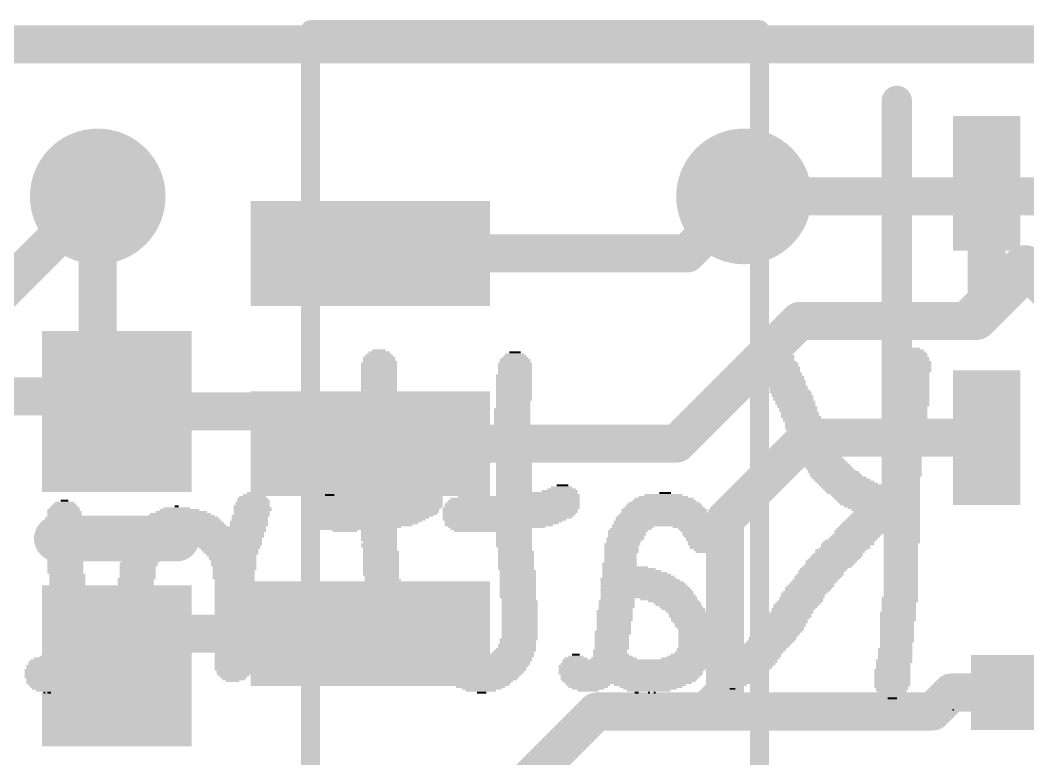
# Model space of a CAD drawing. Extents: x -5.7 to 21.7, y -5.3 to 25.5.
# Drawn here: x 5.2 to 11.93, y 6.78 to 11.72 of the extents above; entities that cross this region are included whole.
import ezdxf

# ---------------------------------------------------------------- set-up
doc = ezdxf.new("R2010")
doc.units = 0
for name, color, linetype in [('1', 12, 'CONTINUOUS'), ('16', 5, 'CONTINUOUS'), ('18', 110, 'CONTINUOUS'), ('21', 40, 'CONTINUOUS'), ('24', 6, 'CONTINUOUS'), ('30', 253, 'CONTINUOUS')]:
    doc.layers.add(name, color=color, linetype=linetype)

# ---------------------------------------------------------------- blocks, each defined once
blk = doc.blocks.new('RECT')
blk.add_solid([(-0.5, -0.5), (0.5, -0.5), (-0.5, 0.5), (0.5, 0.5)])
blk = doc.blocks.new('ROUNDV')
at = {"const_width": 0.5}
blk.add_lwpolyline([(0, -0.25, 1), (0, 0.25, 1), (0, -0.25)], format="xyb", dxfattribs=at)

msp = doc.modelspace()

# ---------------------------------------------------------------- linework, layer by layer
at = {"layer": '1'}
for points, const_width in [([(11.654, 10.629), (11.654, 9.809)], 0.254), ([(5.715, 9.232), (5.715, 10.541)], 0.254), ([(9.652, 10.16), (10.033, 10.541)], 0.254), ([(7.536, 10.16), (9.652, 10.16)], 0.254), ([(11.654, 9.809), (11.908, 10.063)], 0.3048), ([(12.192, 9.779), (11.908, 10.063)], 0.254), ([(11.5796, 9.7346), (11.654, 9.809)], 0.3048), ([(10.4032, 9.7092), (9.584, 8.89)], 0.254), ([(10.4032, 9.7092), (11.5542, 9.7092)], 0.254), ([(11.5542, 9.7092), (11.5796, 9.7346)], 0.254), ([(5.842, 9.105), (5.715, 9.232)], 0.254), ([(4.4751, 9.205), (5.742, 9.205)], 0.254), ([(5.742, 9.205), (5.842, 9.105)], 0.254), ([(5.842, 9.105), (7.321, 9.105)], 0.254), ([(7.321, 9.105), (7.536, 8.89)], 0.254), ([(10.453, 8.929), (9.906, 8.382)], 0.254), ([(11.654, 8.929), (10.453, 8.929)], 0.254), ([(7.536, 8.89), (9.584, 8.89)], 0.254), ([(9.906, 8.382), (9.906, 7.227)], 0.254), ([(6.057, 7.62), (5.842, 7.405)], 0.254), ([(7.536, 7.62), (6.057, 7.62)], 0.254), ([(9.906, 7.227), (9.779, 7.1)], 0.254), ([(11.419, 7.227), (11.292, 7.1)], 0.254), ([(11.8, 7.227), (11.419, 7.227)], 0.254), ([(9.048, 7.1), (8.298, 6.35)], 0.254), ([(9.779, 7.1), (9.048, 7.1)], 0.254), ([(11.292, 7.1), (9.779, 7.1)], 0.254)]:
    msp.add_lwpolyline(points, dxfattribs=dict(at, const_width=const_width))
for points, const_width in [([(11.7175, 10.629, 1), (11.5905, 10.629)], 0.127), ([(5.7785, 10.541, 1), (5.6515, 10.541)], 0.127), ([(10.0779, 10.4961, 1), (9.9881, 10.5859)], 0.127), ([(7.536, 10.2235, 1), (7.536, 10.0965)], 0.127), ([(9.6071, 10.2049, 1), (9.6969, 10.1151)], 0.127), ([(9.652, 10.0965, 1), (9.652, 10.2235)], 0.127), ([(11.9619, 10.0091, 1), (11.8541, 10.1169)], 0.1524), ([(11.9529, 10.1079, 1), (11.8631, 10.0181)], 0.127), ([(11.6001, 9.8629, 1), (11.7079, 9.7551)], 0.1524), ([(11.7079, 9.7551, 1), (11.6001, 9.8629)], 0.1524), ([(10.4032, 9.7727, 1), (10.4032, 9.6457)], 0.127), ([(10.4481, 9.6643, 1), (10.3583, 9.7541)], 0.127), ([(11.5257, 9.7885, 1), (11.6335, 9.6807)], 0.1524), ([(11.6245, 9.6897, 1), (11.5347, 9.7795)], 0.127), ([(11.5542, 9.6457, 1), (11.5542, 9.7727)], 0.127), ([(11.5905, 9.809, 1), (11.7175, 9.809)], 0.127), ([(11.5093, 9.7541, 1), (11.5991, 9.6643)], 0.127), ([(5.7599, 9.2769, 1), (5.6701, 9.1871)], 0.127), ([(5.6515, 9.232, 1), (5.7785, 9.232)], 0.127), ([(5.7869, 9.2499, 1), (5.6971, 9.1601)], 0.127), ([(5.742, 9.1415, 1), (5.742, 9.2685)], 0.127), ([(5.842, 9.1685, 1), (5.842, 9.0415)], 0.127), ([(7.3659, 9.1499, 1), (7.2761, 9.0601)], 0.127), ([(7.321, 9.0415, 1), (7.321, 9.1685)], 0.127), ([(5.7971, 9.0601, 1), (5.8869, 9.1499)], 0.127), ([(5.7971, 9.0601, 1), (5.8869, 9.1499)], 0.127), ([(10.453, 8.9925, 1), (10.453, 8.8655)], 0.127), ([(10.4979, 8.8841, 1), (10.4081, 8.9739)], 0.127), ([(11.654, 8.8655, 1), (11.654, 8.9925)], 0.127), ([(7.536, 8.9535, 1), (7.536, 8.8265)], 0.127), ([(7.4911, 8.8451, 1), (7.5809, 8.9349)], 0.127), ([(9.5391, 8.9349, 1), (9.6289, 8.8451)], 0.127), ([(9.584, 8.8265, 1), (9.584, 8.9535)], 0.127), ([(9.9695, 8.382, 1), (9.8425, 8.382)], 0.127), ([(9.8611, 8.4269, 1), (9.9509, 8.3371)], 0.127), ([(6.057, 7.6835, 1), (6.057, 7.5565)], 0.127), ([(6.1019, 7.5751, 1), (6.0121, 7.6649)], 0.127), ([(7.536, 7.5565, 1), (7.536, 7.6835)], 0.127), ([(5.7971, 7.4499, 1), (5.8869, 7.3601)], 0.127), ([(9.9509, 7.1821, 1), (9.8611, 7.2719)], 0.127), ([(11.419, 7.2905, 1), (11.419, 7.1635)], 0.127), ([(11.4639, 7.1821, 1), (11.3741, 7.2719)], 0.127), ([(11.8, 7.1635, 1), (11.8, 7.2905)], 0.127), ([(9.8425, 7.227, 1), (9.9695, 7.227)], 0.127), ([(9.048, 7.1635, 1), (9.048, 7.0365)], 0.127), ([(9.0929, 7.0551, 1), (9.0031, 7.1449)], 0.127), ([(9.779, 7.1635, 1), (9.779, 7.0365)], 0.127), ([(9.7341, 7.1449, 1), (9.8239, 7.0551)], 0.127), ([(9.779, 7.0365, 1), (9.779, 7.1635)], 0.127), ([(11.2471, 7.1449, 1), (11.3369, 7.0551)], 0.127), ([(11.292, 7.0365, 1), (11.292, 7.1635)], 0.127)]:
    msp.add_lwpolyline(points, format="xyb", dxfattribs=dict(at, const_width=const_width))
at = {"layer": '16', "const_width": 0.254}
for points in [[(15.494, 11.557), (4.826, 11.557)], [(5.715, 10.541), (4.318, 9.144)], [(10.033, 10.541), (14.605, 10.541)]]:
    msp.add_lwpolyline(points, dxfattribs=at)
at = {"layer": '16', "const_width": 0.127}
for points in [[(5.7599, 10.4961, 1), (5.6701, 10.5859)], [(10.033, 10.6045, 1), (10.033, 10.4775)]]:
    msp.add_lwpolyline(points, format="xyb", dxfattribs=at)
at = {"layer": '21'}
for points, const_width in [([(7.136, 11.655), (7.136, 4.855)], 0.127), ([(10.136, 11.655), (7.136, 11.655)], 0.127), ([(10.136, 4.855), (10.136, 11.655)], 0.127), ([(11.054, 8.379), (11.054, 11.179)], 0.2032), ([(6.242, 8.255), (5.442, 8.255)], 0.3048)]:
    msp.add_lwpolyline(points, dxfattribs=dict(at, const_width=const_width))
for points, const_width in [([(7.136, 11.6868, 1), (7.136, 11.6233)], 0.0635), ([(7.1677, 11.655, 1), (7.1043, 11.655)], 0.0635), ([(10.1678, 11.655, 1), (10.1043, 11.655)], 0.0635), ([(10.136, 11.6233, 1), (10.136, 11.6868)], 0.0635), ([(11.1048, 11.179, 1), (11.0032, 11.179)], 0.1016), ([(11.0032, 8.379, 1), (11.1048, 8.379)], 0.1016), ([(5.442, 8.3312, 1), (5.442, 8.1788)], 0.1524), ([(6.242, 8.1788, 1), (6.242, 8.3312)], 0.1524)]:
    msp.add_lwpolyline(points, format="xyb", dxfattribs=dict(at, const_width=const_width))
at = {"layer": '24'}
msp.add_point((11.43, 7.112), dxfattribs=at)

# ---------------------------------------------------------------- block references
at = {"layer": '1'}
for p, xscale, yscale, rotation in [((11.654, 10.629), 0.45, 0.9, 180), ((7.536, 10.16), 1.6, 0.7, 180), ((11.654, 8.929), 0.45, 0.9, 180), ((7.536, 8.89), 1.6, 0.7, 180), ((7.536, 7.62), 1.6, 0.7, 180), ((11.8, 7.227), 0.5, 0.5, 90)]:
    msp.add_blockref('RECT', p, dxfattribs=dict(at, xscale=xscale, yscale=yscale, rotation=rotation))
at = {"layer": '1', "xscale": 1.075, "rotation": 270}
for p in [(5.842, 9.105), (5.842, 7.405)]:
    msp.add_blockref('RECT', p, dxfattribs=at)
at = {"layer": '18', "xscale": 0.9064, "yscale": 0.9064}
for p in [(5.715, 10.541), (5.715, 10.541), (10.033, 10.541), (10.033, 10.541)]:
    msp.add_blockref('ROUNDV', p, dxfattribs=at)
at = {"layer": '30', "yscale": 0.0127, "rotation": 180}
for p, xscale in [((7.5946, 9.4869), 0.1651), ((7.5946, 9.4996), 0.1397), ((7.5946, 9.5123), 0.0889), ((8.5027, 9.4869), 0.127), ((8.5027, 9.4996), 0.0762), ((10.2553, 9.4996), 0.2032), ((10.2553, 9.4869), 0.2032), ((10.2553, 9.5123), 0.1778), ((10.2553, 9.525), 0.1524), ((10.2489, 9.5377), 0.1143), ((11.1633, 9.4869), 0.1905), ((11.1633, 9.4996), 0.1651), ((11.1633, 9.5123), 0.1397), ((11.1633, 9.525), 0.0889), ((7.5946, 9.4234), 0.2413), ((7.5946, 9.4615), 0.2159), ((7.5946, 9.4488), 0.2159), ((7.601, 9.4361), 0.2286), ((7.5946, 9.4742), 0.1905), ((8.5027, 9.4234), 0.2286), ((8.5027, 9.4488), 0.2032), ((8.5027, 9.4361), 0.2032), ((8.5027, 9.4615), 0.1778), ((8.5027, 9.4742), 0.1524), ((10.2553, 9.4742), 0.2286), ((10.2553, 9.4615), 0.2286), ((10.2553, 9.4488), 0.2286), ((10.2616, 9.4361), 0.2413), ((10.268, 9.4234), 0.254), ((11.1633, 9.4361), 0.2413), ((11.1633, 9.4234), 0.2413), ((11.1633, 9.4615), 0.2159), ((11.1633, 9.4488), 0.2159), ((11.157, 9.4742), 0.2032), ((7.5946, 9.4107), 0.2413), ((7.5946, 9.398), 0.2413), ((7.5946, 9.3853), 0.2413), ((7.5946, 9.3726), 0.2413), ((7.5946, 9.3599), 0.2413), ((8.5027, 9.4107), 0.2286), ((8.5027, 9.398), 0.2286), ((8.5027, 9.3853), 0.2286), ((8.5027, 9.3726), 0.2286), ((8.5027, 9.3599), 0.2286), ((10.268, 9.4107), 0.254), ((10.2743, 9.398), 0.2667), ((10.2743, 9.3853), 0.2667), ((10.2743, 9.3726), 0.2667), ((10.287, 9.3599), 0.2667), ((11.1633, 9.4107), 0.2413), ((11.1633, 9.398), 0.2413), ((11.1633, 9.3853), 0.2413), ((11.1633, 9.3726), 0.2413), ((11.157, 9.3599), 0.2286), ((7.5946, 9.3472), 0.2413), ((7.5946, 9.3345), 0.2413), ((7.5946, 9.3218), 0.2413), ((7.5946, 9.3091), 0.2413), ((7.5946, 9.2964), 0.2413), ((8.4963, 9.3472), 0.2413), ((8.4963, 9.3345), 0.2413), ((8.4963, 9.3218), 0.2413), ((8.4963, 9.3091), 0.2413), ((8.4963, 9.2964), 0.2413), ((10.287, 9.3472), 0.2667), ((10.2997, 9.3345), 0.2667), ((10.2997, 9.3218), 0.2667), ((10.3124, 9.3091), 0.2667), ((10.3124, 9.2964), 0.2667), ((11.1506, 9.3345), 0.2413), ((11.1506, 9.3218), 0.2413), ((11.1506, 9.3091), 0.2413), ((11.1506, 9.2964), 0.2413), ((11.157, 9.3472), 0.2286), ((7.5946, 9.2837), 0.2413), ((7.5946, 9.271), 0.2413), ((7.5946, 9.2583), 0.2413), ((7.5946, 9.2456), 0.2413), ((7.5946, 9.2329), 0.2413), ((7.5946, 9.2202), 0.2413), ((8.4963, 9.2837), 0.2413), ((8.4963, 9.271), 0.2413), ((8.4963, 9.2583), 0.2413), ((8.4963, 9.2456), 0.2413), ((8.4963, 9.2329), 0.2413), ((8.4963, 9.2202), 0.2413), ((10.3187, 9.2837), 0.254), ((10.3251, 9.271), 0.2667), ((10.3378, 9.2456), 0.2667), ((10.3315, 9.2583), 0.254), ((10.3442, 9.2329), 0.2794), ((10.3505, 9.2202), 0.2667), ((11.1506, 9.2837), 0.2413), ((11.1506, 9.271), 0.2413), ((11.1506, 9.2583), 0.2413), ((11.1506, 9.2456), 0.2413), ((11.1506, 9.2329), 0.2413), ((11.1506, 9.2202), 0.2413), ((7.5946, 9.2075), 0.2413), ((7.5946, 9.1948), 0.2413), ((7.5946, 9.1821), 0.2413), ((7.5883, 9.1694), 0.2286), ((7.5883, 9.1567), 0.2286), ((8.4963, 9.2075), 0.2413), ((8.4963, 9.1948), 0.2413), ((8.4963, 9.1821), 0.2413), ((8.49, 9.1694), 0.2286), ((8.49, 9.1567), 0.2286), ((10.3568, 9.2075), 0.2794), ((10.3632, 9.1948), 0.2667), ((10.3632, 9.1821), 0.2667), ((10.3759, 9.1694), 0.2667), ((10.3759, 9.1567), 0.2667), ((11.1443, 9.1567), 0.254), ((11.1506, 9.2075), 0.2413), ((11.1506, 9.1948), 0.2413), ((11.1506, 9.1821), 0.2413), ((11.1506, 9.1694), 0.2413), ((7.5819, 9.144), 0.2413), ((7.5819, 9.1186), 0.2413), ((7.5819, 9.1059), 0.2413), ((7.5819, 9.0932), 0.2413), ((7.5883, 9.1313), 0.2286), ((8.4836, 9.1186), 0.2413), ((8.4836, 9.1059), 0.2413), ((8.4836, 9.0932), 0.2413), ((8.49, 9.144), 0.2286), ((8.49, 9.1313), 0.2286), ((10.3823, 9.144), 0.254), ((10.3886, 9.1313), 0.2667), ((10.3949, 9.1186), 0.254), ((10.3949, 9.1059), 0.254), ((10.4077, 9.0932), 0.254), ((11.1379, 9.1313), 0.2413), ((11.1379, 9.1186), 0.2413), ((11.1379, 9.1059), 0.2413), ((11.1379, 9.0932), 0.2413), ((11.1506, 9.144), 0.2413), ((5.4991, 9.017), 0.0889), ((7.5819, 9.0805), 0.2413), ((7.5819, 9.0678), 0.2413), ((7.5819, 9.0551), 0.2413), ((7.5819, 9.0297), 0.2413), ((7.5819, 9.017), 0.2413), ((7.5883, 9.0424), 0.2286), ((8.4836, 9.0805), 0.2413), ((8.4836, 9.0678), 0.2413), ((8.4836, 9.0551), 0.2413), ((8.4836, 9.0424), 0.2413), ((8.4836, 9.0297), 0.2413), ((8.4836, 9.017), 0.2413), ((10.414, 9.0678), 0.2667), ((10.4077, 9.0805), 0.254), ((10.4204, 9.0551), 0.254), ((10.4267, 9.0424), 0.2667), ((10.433, 9.0297), 0.254), ((10.4394, 9.017), 0.2667), ((11.1316, 9.0297), 0.254), ((11.1316, 9.017), 0.254), ((11.1379, 9.0805), 0.2413), ((11.1379, 9.0678), 0.2413), ((11.1379, 9.0551), 0.2413), ((11.1379, 9.0424), 0.2413), ((5.4928, 8.9662), 0.2032), ((5.4991, 8.9535), 0.2159), ((5.4991, 8.9789), 0.1905), ((5.4991, 8.9916), 0.1651), ((5.4991, 9.0043), 0.1397), ((7.5819, 9.0043), 0.2413), ((7.5819, 8.9916), 0.2413), ((7.5819, 8.9789), 0.2413), ((7.5819, 8.9662), 0.2413), ((7.5819, 8.9535), 0.2413), ((8.4836, 9.0043), 0.2413), ((8.4836, 8.9916), 0.2413), ((8.4836, 8.9789), 0.2413), ((8.4836, 8.9662), 0.2413), ((8.4836, 8.9535), 0.2413), ((10.4394, 9.0043), 0.2667), ((10.4458, 8.9916), 0.2794), ((10.4521, 8.9789), 0.2667), ((10.4648, 8.9662), 0.2667), ((10.4648, 8.9535), 0.2667), ((11.1252, 9.0043), 0.2413), ((11.1252, 8.9916), 0.2413), ((11.1252, 8.9789), 0.2413), ((11.1252, 8.9662), 0.2413), ((11.1252, 8.9535), 0.2413), ((5.4991, 8.9154), 0.2413), ((5.4991, 8.9027), 0.2413), ((5.4928, 8.9281), 0.2286), ((5.4928, 8.89), 0.2286), ((5.4991, 8.9408), 0.2159), ((7.5819, 8.9408), 0.2413), ((7.5819, 8.9281), 0.2413), ((7.5819, 8.9154), 0.2413), ((7.5819, 8.9027), 0.2413), ((7.5819, 8.89), 0.2413), ((8.4836, 8.9408), 0.2413), ((8.4836, 8.9281), 0.2413), ((8.4836, 8.9154), 0.2413), ((8.49, 8.9027), 0.2286), ((8.49, 8.89), 0.2286), ((10.4775, 8.9408), 0.2667), ((10.4775, 8.9281), 0.2667), ((10.4902, 8.9154), 0.2667), ((10.4902, 8.9027), 0.2667), ((10.5029, 8.89), 0.2667), ((11.1189, 8.9408), 0.2286), ((11.1189, 8.9281), 0.2286), ((11.1189, 8.9154), 0.2286), ((11.1189, 8.9027), 0.2286), ((11.1189, 8.89), 0.2286), ((5.4928, 8.8773), 0.2286), ((5.4991, 8.8646), 0.2159), ((5.4991, 8.8519), 0.2159), ((5.4991, 8.8392), 0.1905), ((5.4928, 8.8265), 0.1778), ((5.4991, 8.8138), 0.1397), ((7.5819, 8.8773), 0.2413), ((7.5819, 8.8646), 0.2413), ((7.5819, 8.8392), 0.2413), ((7.5883, 8.8519), 0.254), ((7.5946, 8.8265), 0.2413), ((7.5946, 8.8138), 0.2413), ((8.49, 8.8773), 0.2286), ((8.49, 8.8646), 0.2286), ((8.49, 8.8519), 0.2286), ((8.49, 8.8392), 0.2286), ((8.49, 8.8265), 0.2286), ((8.4963, 8.8138), 0.2413), ((10.5092, 8.8646), 0.2794), ((10.5029, 8.8773), 0.2667), ((10.5156, 8.8519), 0.2667), ((10.522, 8.8392), 0.2794), ((10.5283, 8.8265), 0.2667), ((10.541, 8.8138), 0.2667), ((11.1125, 8.8773), 0.2413), ((11.1125, 8.8646), 0.2413), ((11.1125, 8.8519), 0.2413), ((11.1062, 8.8392), 0.2286), ((11.1062, 8.8265), 0.2286), ((11.1062, 8.8138), 0.2286), ((5.4991, 8.8011), 0.1143), ((7.5946, 8.8011), 0.2413), ((7.5946, 8.7884), 0.2413), ((7.5946, 8.7757), 0.2413), ((7.5946, 8.763), 0.2413), ((7.5946, 8.7503), 0.2413), ((8.4963, 8.8011), 0.2413), ((8.4963, 8.7884), 0.2413), ((8.4963, 8.7757), 0.2413), ((8.4963, 8.763), 0.2413), ((8.4963, 8.7503), 0.2413), ((10.5473, 8.8011), 0.2794), ((10.5537, 8.7884), 0.2921), ((10.5664, 8.7757), 0.2921), ((10.5791, 8.763), 0.2921), ((10.5854, 8.7503), 0.3048), ((11.0998, 8.7757), 0.2413), ((11.0998, 8.763), 0.2413), ((11.0998, 8.7503), 0.2413), ((11.1062, 8.8011), 0.2286), ((11.1062, 8.7884), 0.2286), ((7.5946, 8.7376), 0.2413), ((7.5946, 8.7249), 0.2413), ((7.5946, 8.7122), 0.2413), ((7.5946, 8.6995), 0.2413), ((7.5946, 8.6868), 0.2413), ((8.4963, 8.7376), 0.2413), ((8.4963, 8.7249), 0.2413), ((8.4963, 8.7122), 0.2413), ((8.4963, 8.6995), 0.2413), ((8.4963, 8.6868), 0.2413), ((10.5918, 8.7376), 0.3175), ((10.6045, 8.7249), 0.3175), ((10.6299, 8.6995), 0.3429), ((10.6172, 8.7122), 0.3175), ((10.6426, 8.6868), 0.3429), ((11.0998, 8.7376), 0.2413), ((11.0998, 8.7249), 0.2413), ((11.0998, 8.7122), 0.2413), ((11.0998, 8.6995), 0.2413), ((11.0998, 8.6868), 0.2413), ((7.5946, 8.6741), 0.2413), ((7.5946, 8.6614), 0.2413), ((7.5946, 8.6487), 0.2413), ((7.5946, 8.636), 0.2413), ((7.5946, 8.6233), 0.2413), ((7.8994, 8.6233), 0.1143), ((8.4963, 8.6741), 0.2413), ((8.4963, 8.6614), 0.2413), ((8.4963, 8.6487), 0.2413), ((8.4963, 8.636), 0.2413), ((8.4963, 8.6233), 0.2413), ((10.649, 8.6741), 0.3556), ((10.668, 8.6614), 0.3683), ((10.6871, 8.6487), 0.381), ((10.7061, 8.636), 0.3937), ((10.7252, 8.6233), 0.4064), ((11.0871, 8.6233), 0.2413), ((11.0998, 8.6741), 0.2413), ((11.0935, 8.6614), 0.2286), ((11.0935, 8.6487), 0.2286), ((11.0935, 8.636), 0.2286), ((6.7564, 8.5471), 0.1397), ((6.7564, 8.5598), 0.0889), ((7.2644, 8.5471), 0.0635), ((7.7343, 8.5471), 0.5715), ((7.5946, 8.6106), 0.2413), ((7.5946, 8.5979), 0.2413), ((7.5946, 8.5852), 0.2413), ((7.5946, 8.5725), 0.2413), ((7.747, 8.5598), 0.5461), ((7.8677, 8.5725), 0.2794), ((7.8931, 8.5852), 0.2286), ((7.8931, 8.5979), 0.2032), ((7.8994, 8.6106), 0.1651), ((8.4963, 8.6106), 0.2413), ((8.4963, 8.5979), 0.2413), ((8.4963, 8.5852), 0.2413), ((8.4963, 8.5725), 0.2413), ((8.6487, 8.5598), 0.5461), ((8.6551, 8.5471), 0.5588), ((8.8011, 8.5725), 0.2413), ((8.8138, 8.5852), 0.1905), ((8.8138, 8.5979), 0.1397), ((8.8201, 8.6106), 0.0762), ((9.4932, 8.5471), 0.254), ((9.506, 8.5598), 0.0762), ((10.8712, 8.6106), 0.6731), ((10.8776, 8.5979), 0.6604), ((10.8839, 8.5852), 0.6477), ((10.8902, 8.5725), 0.635), ((10.8966, 8.5598), 0.6223), ((10.9093, 8.5471), 0.5969), ((5.4928, 8.4836), 0.1524), ((5.4928, 8.4963), 0.127), ((5.4928, 8.509), 0.0508), ((6.75, 8.4963), 0.2286), ((6.75, 8.4836), 0.2286), ((6.75, 8.5217), 0.2032), ((6.7564, 8.509), 0.2159), ((6.75, 8.5344), 0.1778), ((7.5756, 8.4836), 0.889), ((7.5819, 8.4963), 0.8763), ((7.5883, 8.509), 0.8636), ((7.5946, 8.5217), 0.8509), ((7.601, 8.5344), 0.8382), ((8.4836, 8.4836), 0.9017), ((8.49, 8.4963), 0.889), ((8.4963, 8.509), 0.8763), ((8.5027, 8.5217), 0.8636), ((8.5281, 8.5344), 0.8128), ((9.4996, 8.4836), 0.4953), ((9.4996, 8.4963), 0.4699), ((9.4996, 8.509), 0.4191), ((9.4996, 8.5217), 0.3937), ((9.4932, 8.5344), 0.3302), ((10.9157, 8.5344), 0.5842), ((10.922, 8.5217), 0.5715), ((10.9284, 8.509), 0.5588), ((10.9347, 8.4963), 0.5461), ((10.9411, 8.4836), 0.5334), ((5.4864, 8.4455), 0.2159), ((5.4928, 8.4328), 0.2286), ((5.4928, 8.4201), 0.2286), ((5.4928, 8.4582), 0.2032), ((5.4928, 8.4709), 0.1778), ((6.2675, 8.4201), 0.4064), ((6.2738, 8.4328), 0.3429), ((6.2611, 8.4455), 0.2667), ((6.242, 8.4582), 0.1778), ((6.242, 8.4709), 0.0254), ((6.7437, 8.4709), 0.2413), ((6.75, 8.4582), 0.254), ((6.75, 8.4455), 0.254), ((6.7437, 8.4328), 0.2413), ((6.7437, 8.4201), 0.2413), ((7.5565, 8.4455), 0.8763), ((7.5565, 8.4328), 0.8763), ((7.5629, 8.4582), 0.889), ((7.5502, 8.4201), 0.8636), ((7.5756, 8.4709), 0.889), ((8.4772, 8.4582), 0.9144), ((8.4709, 8.4455), 0.9017), ((8.4709, 8.4328), 0.9017), ((8.4646, 8.4201), 0.889), ((8.4836, 8.4709), 0.9017), ((9.4996, 8.4201), 0.5969), ((9.4996, 8.4455), 0.5715), ((9.4996, 8.4328), 0.5715), ((9.4996, 8.4582), 0.5461), ((9.4996, 8.4709), 0.5207), ((10.9538, 8.4709), 0.508), ((10.9665, 8.4582), 0.4826), ((10.9792, 8.4455), 0.4572), ((10.9792, 8.4201), 0.4572), ((10.9855, 8.4328), 0.4445), ((5.4864, 8.3947), 0.2413), ((5.4991, 8.382), 0.2413), ((5.4991, 8.3693), 0.2413), ((5.4991, 8.3566), 0.2413), ((5.4991, 8.3439), 0.2413), ((5.4928, 8.4074), 0.2286), ((6.2738, 8.3566), 0.5715), ((6.2801, 8.3439), 0.5842), ((6.2738, 8.3693), 0.5461), ((6.2738, 8.382), 0.5207), ((6.2738, 8.3947), 0.4953), ((6.2738, 8.4074), 0.4445), ((6.7247, 8.3693), 0.254), ((6.7247, 8.3566), 0.254), ((6.7247, 8.3439), 0.254), ((6.731, 8.3947), 0.2413), ((6.731, 8.382), 0.2413), ((6.7374, 8.4074), 0.254), ((7.5375, 8.4074), 0.8382), ((7.5311, 8.3947), 0.8001), ((7.5184, 8.382), 0.7747), ((7.5057, 8.3693), 0.7493), ((7.4994, 8.3566), 0.7112), ((7.4867, 8.3439), 0.6604), ((8.4582, 8.4074), 0.8763), ((8.4328, 8.382), 0.8255), ((8.4519, 8.3947), 0.8636), ((8.4265, 8.3693), 0.7874), ((8.4138, 8.3566), 0.762), ((8.3947, 8.3439), 0.7239), ((9.4996, 8.3439), 0.6985), ((9.4996, 8.3693), 0.6731), ((9.506, 8.3566), 0.6858), ((9.4996, 8.3947), 0.6477), ((9.4996, 8.382), 0.6477), ((9.4996, 8.4074), 0.6223), ((10.9411, 8.3439), 0.5334), ((10.9474, 8.3566), 0.5207), ((10.9538, 8.3693), 0.508), ((10.9601, 8.382), 0.4953), ((10.9665, 8.3947), 0.4826), ((10.9728, 8.4074), 0.4699), ((5.4864, 8.2804), 0.2413), ((5.4991, 8.3312), 0.2413), ((5.4991, 8.3185), 0.2413), ((5.4991, 8.3058), 0.2413), ((5.4991, 8.2931), 0.2413), ((6.3881, 8.2804), 0.8763), ((6.3944, 8.2931), 0.8636), ((6.4008, 8.3058), 0.8763), ((6.4072, 8.3312), 0.8636), ((6.4072, 8.3185), 0.8636), ((7.4549, 8.3312), 0.5715), ((7.4549, 8.3185), 0.5207), ((7.366, 8.3058), 0.1651), ((7.5946, 8.3058), 0.2413), ((7.5946, 8.2931), 0.2413), ((7.5946, 8.2804), 0.2413), ((8.382, 8.3312), 0.6477), ((8.3439, 8.3185), 0.5461), ((8.3566, 8.3058), 0.5207), ((8.4963, 8.2931), 0.2413), ((8.4963, 8.2804), 0.2413), ((9.2583, 8.3058), 0.2667), ((9.252, 8.2931), 0.254), ((9.252, 8.2804), 0.254), ((9.2774, 8.3185), 0.2794), ((9.2901, 8.3312), 0.2794), ((9.7028, 8.3312), 0.2921), ((9.7282, 8.3185), 0.2667), ((9.7346, 8.3058), 0.254), ((9.7409, 8.2931), 0.2413), ((9.7409, 8.2804), 0.2413), ((10.7887, 8.2804), 0.3302), ((10.922, 8.3058), 0.5715), ((10.922, 8.2931), 0.5715), ((10.9284, 8.3185), 0.5588), ((10.9347, 8.3312), 0.5461), ((11.0871, 8.2804), 0.2413), ((5.4864, 8.2677), 0.2413), ((5.4864, 8.255), 0.2413), ((5.4864, 8.2423), 0.2413), ((5.4864, 8.2296), 0.2413), ((5.4864, 8.2169), 0.2413), ((6.0706, 8.2296), 0.3175), ((6.0579, 8.2169), 0.2921), ((6.3691, 8.2423), 0.889), ((6.3754, 8.255), 0.8763), ((6.3818, 8.2677), 0.889), ((6.5342, 8.2296), 0.5588), ((6.5659, 8.2169), 0.4953), ((7.5946, 8.2677), 0.2413), ((7.5946, 8.255), 0.2413), ((7.5946, 8.2423), 0.2413), ((7.5946, 8.2169), 0.2413), ((7.601, 8.2296), 0.2286), ((8.4963, 8.2677), 0.2413), ((8.4963, 8.255), 0.2413), ((8.4963, 8.2423), 0.2413), ((8.4963, 8.2296), 0.2413), ((8.4963, 8.2169), 0.2413), ((9.2202, 8.2169), 0.2413), ((9.2265, 8.2296), 0.2286), ((9.2393, 8.255), 0.254), ((9.2329, 8.2423), 0.2413), ((9.2456, 8.2677), 0.2413), ((9.7536, 8.2677), 0.2413), ((9.7536, 8.255), 0.2159), ((9.7536, 8.2423), 0.2159), ((9.7599, 8.2296), 0.2032), ((9.7599, 8.2169), 0.2032), ((10.7252, 8.2169), 0.3556), ((10.7315, 8.2296), 0.3429), ((10.7442, 8.2423), 0.3429), ((10.7633, 8.255), 0.3302), ((10.7759, 8.2677), 0.3302), ((11.0871, 8.2677), 0.2413), ((11.0871, 8.255), 0.2413), ((11.0871, 8.2423), 0.2413), ((11.0871, 8.2296), 0.2413), ((11.0808, 8.2169), 0.2286), ((5.4864, 8.2042), 0.2413), ((5.4864, 8.1915), 0.2413), ((5.4864, 8.1788), 0.2413), ((5.4864, 8.1661), 0.2413), ((5.4864, 8.1534), 0.2413), ((5.4864, 8.1407), 0.2413), ((6.0198, 8.1534), 0.2667), ((6.0198, 8.1407), 0.2667), ((6.0262, 8.1661), 0.2794), ((6.0325, 8.1788), 0.2667), ((6.0452, 8.2042), 0.2921), ((6.0389, 8.1915), 0.2794), ((6.585, 8.2042), 0.4318), ((6.5977, 8.1915), 0.4064), ((6.5977, 8.1788), 0.381), ((6.604, 8.1661), 0.3683), ((6.6104, 8.1534), 0.3556), ((6.6104, 8.1407), 0.3302), ((7.5946, 8.2042), 0.2413), ((7.601, 8.1915), 0.2286), ((7.601, 8.1788), 0.2286), ((7.6073, 8.1661), 0.2413), ((7.6073, 8.1534), 0.2413), ((7.6073, 8.1407), 0.2413), ((8.4963, 8.2042), 0.2413), ((8.5027, 8.1915), 0.2286), ((8.5027, 8.1788), 0.2286), ((8.509, 8.1661), 0.2413), ((8.509, 8.1534), 0.2413), ((8.509, 8.1407), 0.2413), ((9.2075, 8.1534), 0.2159), ((9.2075, 8.1407), 0.2159), ((9.2139, 8.2042), 0.2286), ((9.2139, 8.1915), 0.2286), ((9.2139, 8.1788), 0.2286), ((9.2139, 8.1661), 0.2286), ((9.7599, 8.2042), 0.1778), ((9.7599, 8.1915), 0.1778), ((9.7599, 8.1788), 0.127), ((9.7599, 8.1661), 0.1016), ((10.6553, 8.1407), 0.3429), ((10.6616, 8.1534), 0.3302), ((10.6807, 8.1788), 0.3429), ((10.6744, 8.1661), 0.3302), ((10.7061, 8.1915), 0.3429), ((10.7125, 8.2042), 0.3302), ((11.0808, 8.2042), 0.2286), ((11.0808, 8.1915), 0.2286), ((11.0808, 8.1788), 0.2286), ((11.0808, 8.1661), 0.2286), ((11.0808, 8.1534), 0.2286), ((11.0808, 8.1407), 0.2286), ((5.4864, 8.128), 0.2413), ((5.4991, 8.1026), 0.2413), ((5.4991, 8.0899), 0.2413), ((5.4991, 8.0772), 0.2413), ((5.4928, 8.1153), 0.2286), ((5.9881, 8.0899), 0.254), ((5.9881, 8.0772), 0.254), ((6.0071, 8.128), 0.2667), ((6.0008, 8.1153), 0.254), ((6.0008, 8.1026), 0.254), ((6.6167, 8.128), 0.3175), ((6.6167, 8.1153), 0.3175), ((6.6231, 8.1026), 0.3048), ((6.6231, 8.0899), 0.3048), ((6.6231, 8.0772), 0.3048), ((7.6073, 8.128), 0.2413), ((7.6073, 8.1153), 0.2413), ((7.6073, 8.1026), 0.2413), ((7.6073, 8.0899), 0.2413), ((7.6073, 8.0772), 0.2413), ((8.509, 8.128), 0.2413), ((8.509, 8.1153), 0.2413), ((8.509, 8.1026), 0.2413), ((8.509, 8.0899), 0.2413), ((8.509, 8.0772), 0.2413), ((9.2012, 8.0899), 0.2286), ((9.2012, 8.0772), 0.2286), ((9.2075, 8.128), 0.2159), ((9.2075, 8.1153), 0.2159), ((9.2075, 8.1026), 0.2159), ((10.5982, 8.0772), 0.3302), ((10.6172, 8.1026), 0.3429), ((10.6109, 8.0899), 0.3302), ((10.6299, 8.1153), 0.3429), ((10.6426, 8.128), 0.3429), ((11.0808, 8.128), 0.2286), ((11.0808, 8.1153), 0.2286), ((11.0808, 8.1026), 0.2286), ((11.0808, 8.0899), 0.2286), ((11.0808, 8.0772), 0.2286), ((5.4991, 8.0645), 0.2413), ((5.4991, 8.0518), 0.2413), ((5.4991, 8.0391), 0.2413), ((5.4991, 8.0264), 0.2413), ((5.5118, 8.0137), 0.2413), ((5.9817, 8.0645), 0.2413), ((5.9817, 8.0518), 0.2413), ((5.9817, 8.0391), 0.2413), ((5.9817, 8.0264), 0.2413), ((5.9817, 8.0137), 0.2413), ((6.6294, 8.0645), 0.2921), ((6.6294, 8.0518), 0.2921), ((6.6231, 8.0391), 0.2794), ((6.6231, 8.0264), 0.2794), ((6.6231, 8.0137), 0.2794), ((7.6073, 8.0645), 0.2413), ((7.6073, 8.0518), 0.2413), ((7.6073, 8.0391), 0.2413), ((7.6073, 8.0264), 0.2413), ((7.6073, 8.0137), 0.2413), ((8.509, 8.0645), 0.2413), ((8.509, 8.0518), 0.2413), ((8.5217, 8.0391), 0.2413), ((8.5217, 8.0264), 0.2413), ((8.5217, 8.0137), 0.2413), ((9.2646, 8.0518), 0.3556), ((9.3027, 8.0264), 0.4318), ((9.2393, 8.0645), 0.3048), ((9.2837, 8.0391), 0.3937), ((9.3155, 8.0137), 0.4572), ((10.541, 8.0137), 0.3175), ((10.5537, 8.0391), 0.3175), ((10.5473, 8.0264), 0.3048), ((10.5664, 8.0518), 0.3175), ((10.5854, 8.0645), 0.3302), ((11.0808, 8.0645), 0.2286), ((11.0808, 8.0518), 0.2286), ((11.0808, 8.0391), 0.2286), ((11.0808, 8.0264), 0.2286), ((11.0808, 8.0137), 0.2286), ((5.5118, 8.001), 0.2413), ((5.5118, 7.9883), 0.2413), ((5.5118, 7.9756), 0.2413), ((5.5118, 7.9629), 0.2413), ((5.5118, 7.9502), 0.2413), ((5.969, 7.9756), 0.2413), ((5.969, 7.9629), 0.2413), ((5.969, 7.9502), 0.2413), ((5.9754, 7.9883), 0.254), ((5.9817, 8.001), 0.2413), ((6.6231, 8.001), 0.2794), ((6.6231, 7.9883), 0.2794), ((6.6294, 7.9756), 0.2667), ((6.6294, 7.9629), 0.2667), ((6.6294, 7.9502), 0.2667), ((7.62, 7.9756), 0.2413), ((7.62, 7.9629), 0.2413), ((7.62, 7.9502), 0.2413), ((7.6137, 8.001), 0.2286), ((7.6137, 7.9883), 0.2286), ((8.5217, 8.001), 0.2413), ((8.5217, 7.9883), 0.2413), ((8.5217, 7.9756), 0.2413), ((8.5217, 7.9629), 0.2413), ((8.5217, 7.9502), 0.2413), ((9.3408, 7.9756), 0.5334), ((9.3599, 7.9502), 0.5715), ((9.3282, 7.9883), 0.508), ((9.3536, 7.9629), 0.5588), ((9.3282, 8.001), 0.4826), ((10.4839, 7.9502), 0.3048), ((10.4966, 7.9629), 0.3048), ((10.5092, 7.9756), 0.3048), ((10.5283, 8.001), 0.3175), ((10.522, 7.9883), 0.3048), ((11.0808, 8.001), 0.2286), ((11.0808, 7.9883), 0.2286), ((11.0808, 7.9756), 0.2286), ((11.0808, 7.9629), 0.2286), ((11.0808, 7.9502), 0.2286), ((5.5118, 7.9375), 0.2413), ((5.5118, 7.9248), 0.2413), ((5.5118, 7.9121), 0.2413), ((5.5118, 7.8994), 0.2413), ((5.5118, 7.8867), 0.2413), ((5.5118, 7.874), 0.2413), ((5.969, 7.9375), 0.2413), ((5.969, 7.9248), 0.2413), ((5.969, 7.9121), 0.2413), ((5.969, 7.8994), 0.2413), ((5.969, 7.8867), 0.2413), ((5.969, 7.874), 0.2413), ((6.6294, 7.9375), 0.2667), ((6.6294, 7.9248), 0.2667), ((6.6294, 7.9121), 0.2667), ((6.6294, 7.8994), 0.2667), ((6.6294, 7.8867), 0.2667), ((6.6294, 7.874), 0.2667), ((7.62, 7.9375), 0.2413), ((7.62, 7.9248), 0.2413), ((7.62, 7.9121), 0.2413), ((7.62, 7.8994), 0.2413), ((7.62, 7.8867), 0.2413), ((7.62, 7.874), 0.2413), ((8.5217, 7.9375), 0.2413), ((8.5217, 7.9248), 0.2413), ((8.5217, 7.9121), 0.2413), ((8.5217, 7.8994), 0.2413), ((8.5217, 7.8867), 0.2413), ((8.5217, 7.874), 0.2413), ((9.3726, 7.9248), 0.5969), ((9.3789, 7.9121), 0.6096), ((9.3663, 7.9375), 0.5842), ((9.3853, 7.8994), 0.6223), ((9.3853, 7.8867), 0.6223), ((9.3917, 7.874), 0.635), ((10.433, 7.8867), 0.3048), ((10.4267, 7.874), 0.2921), ((10.4458, 7.8994), 0.3048), ((10.4648, 7.9248), 0.3175), ((10.4585, 7.9121), 0.3048), ((10.4775, 7.9375), 0.3175), ((11.0808, 7.9375), 0.2286), ((11.0808, 7.9248), 0.2286), ((11.0808, 7.9121), 0.2286), ((11.0808, 7.8994), 0.2286), ((11.0808, 7.8867), 0.2286), ((11.0808, 7.874), 0.2286), ((5.5118, 7.8613), 0.2413), ((5.5118, 7.8486), 0.2413), ((5.5118, 7.8359), 0.2413), ((5.5118, 7.8232), 0.2413), ((5.5118, 7.8105), 0.2413), ((5.969, 7.8613), 0.2413), ((5.969, 7.8486), 0.2413), ((5.969, 7.8359), 0.2413), ((5.969, 7.8232), 0.2413), ((5.9754, 7.8105), 0.254), ((6.6294, 7.8613), 0.2667), ((6.6294, 7.8486), 0.2667), ((6.6294, 7.8359), 0.2667), ((6.6294, 7.8232), 0.2667), ((6.6294, 7.8105), 0.2667), ((7.62, 7.8613), 0.2413), ((7.62, 7.8486), 0.2413), ((7.62, 7.8359), 0.2413), ((7.62, 7.8232), 0.2413), ((7.62, 7.8105), 0.2413), ((8.5217, 7.8613), 0.2413), ((8.5281, 7.8486), 0.2286), ((8.5344, 7.8359), 0.2413), ((8.5344, 7.8232), 0.2413), ((8.5344, 7.8105), 0.2413), ((9.1821, 7.8359), 0.2413), ((9.1821, 7.8232), 0.2413), ((9.1821, 7.8105), 0.2413), ((9.398, 7.8613), 0.6477), ((9.1884, 7.8486), 0.2286), ((9.5313, 7.8486), 0.381), ((9.5631, 7.8359), 0.3429), ((9.5885, 7.8232), 0.3175), ((9.5949, 7.8105), 0.3048), ((10.3823, 7.8105), 0.3048), ((10.3949, 7.8232), 0.3048), ((10.4077, 7.8359), 0.3048), ((10.414, 7.8486), 0.2921), ((10.4204, 7.8613), 0.3048), ((11.0744, 7.8613), 0.2413), ((11.0744, 7.8486), 0.2413), ((11.0744, 7.8359), 0.2413), ((11.0681, 7.8232), 0.2286), ((11.0681, 7.8105), 0.2286), ((5.5245, 7.7851), 0.2413), ((5.5245, 7.7724), 0.2413), ((5.5245, 7.7597), 0.2413), ((5.5245, 7.747), 0.2413), ((5.5182, 7.7978), 0.2286), ((5.9817, 7.7978), 0.2413), ((5.9817, 7.7851), 0.2413), ((5.9817, 7.7724), 0.2413), ((5.9817, 7.7597), 0.2413), ((5.9817, 7.747), 0.2413), ((6.6294, 7.7978), 0.2667), ((6.6294, 7.7851), 0.2667), ((6.6294, 7.7724), 0.2667), ((6.6294, 7.7597), 0.2667), ((6.6294, 7.747), 0.2667), ((7.62, 7.7978), 0.2413), ((7.62, 7.7851), 0.2413), ((7.62, 7.7724), 0.2413), ((7.62, 7.7597), 0.2413), ((7.62, 7.747), 0.2413), ((8.5344, 7.7978), 0.2413), ((8.5344, 7.7851), 0.2413), ((8.5344, 7.7724), 0.2413), ((8.5344, 7.7597), 0.2413), ((8.5344, 7.747), 0.2413), ((9.1694, 7.7724), 0.2413), ((9.1694, 7.7597), 0.2413), ((9.1694, 7.747), 0.2413), ((9.1821, 7.7978), 0.2413), ((9.1758, 7.7851), 0.2286), ((9.6139, 7.7978), 0.2921), ((9.6266, 7.7851), 0.2921), ((9.6393, 7.7724), 0.2667), ((9.652, 7.7597), 0.2667), ((9.6584, 7.747), 0.254), ((10.3378, 7.747), 0.2921), ((10.3505, 7.7597), 0.2921), ((10.3568, 7.7724), 0.2794), ((10.3632, 7.7851), 0.2921), ((10.3759, 7.7978), 0.2921), ((11.0617, 7.7597), 0.2413), ((11.0617, 7.747), 0.2413), ((11.0681, 7.7978), 0.2286), ((11.0681, 7.7851), 0.2286), ((11.0681, 7.7724), 0.2286), ((5.5245, 7.7343), 0.2413), ((5.5245, 7.7216), 0.2413), ((5.5245, 7.7089), 0.2413), ((5.5245, 7.6962), 0.2413), ((5.5245, 7.6835), 0.2413), ((5.5245, 7.6708), 0.2413), ((5.9817, 7.7343), 0.2413), ((5.9817, 7.7216), 0.2413), ((5.9817, 7.7089), 0.2413), ((5.9817, 7.6962), 0.2413), ((5.9817, 7.6835), 0.2413), ((5.9817, 7.6708), 0.2413), ((6.6294, 7.7343), 0.2667), ((6.6294, 7.7216), 0.2667), ((6.6294, 7.7089), 0.2667), ((6.6294, 7.6962), 0.2667), ((6.6294, 7.6835), 0.2667), ((6.6294, 7.6708), 0.2667), ((7.62, 7.7343), 0.2413), ((7.62, 7.7216), 0.2413), ((7.62, 7.7089), 0.2413), ((7.62, 7.6962), 0.2413), ((7.62, 7.6835), 0.2413), ((7.62, 7.6708), 0.2413), ((8.5344, 7.7343), 0.2413), ((8.5344, 7.7216), 0.2413), ((8.5344, 7.7089), 0.2413), ((8.5344, 7.6962), 0.2413), ((8.5344, 7.6835), 0.2413), ((8.5344, 7.6708), 0.2413), ((9.1694, 7.7343), 0.2413), ((9.1694, 7.7216), 0.2413), ((9.1694, 7.7089), 0.2413), ((9.1631, 7.6962), 0.2286), ((9.1631, 7.6835), 0.2286), ((9.1631, 7.6708), 0.2286), ((9.6647, 7.7343), 0.2667), ((9.6711, 7.7216), 0.254), ((9.6711, 7.7089), 0.254), ((9.6837, 7.6962), 0.254), ((9.6901, 7.6835), 0.2413), ((9.6901, 7.6708), 0.2413), ((10.287, 7.6708), 0.3175), ((10.2934, 7.6835), 0.3048), ((10.3061, 7.6962), 0.3048), ((10.3124, 7.7089), 0.2921), ((10.3251, 7.7216), 0.2921), ((10.3378, 7.7343), 0.2921), ((11.0617, 7.7343), 0.2413), ((11.0617, 7.7216), 0.2413), ((11.0617, 7.7089), 0.2413), ((11.0554, 7.6962), 0.2286), ((11.0554, 7.6835), 0.2286), ((11.0554, 7.6708), 0.2286), ((5.5245, 7.6581), 0.2413), ((5.5245, 7.6454), 0.2413), ((5.5245, 7.6327), 0.2413), ((5.5245, 7.62), 0.2413), ((5.5245, 7.6073), 0.2413), ((5.9817, 7.6581), 0.2413), ((5.9817, 7.6454), 0.2413), ((5.9817, 7.6327), 0.2413), ((5.9817, 7.62), 0.2413), ((5.9817, 7.6073), 0.2413), ((6.6294, 7.6581), 0.2667), ((6.6294, 7.6454), 0.2667), ((6.6294, 7.6327), 0.2667), ((6.6294, 7.62), 0.2667), ((6.6294, 7.6073), 0.2667), ((7.6137, 7.62), 0.254), ((7.6137, 7.6073), 0.254), ((7.62, 7.6581), 0.2413), ((7.62, 7.6454), 0.2413), ((7.62, 7.6327), 0.2413), ((8.5344, 7.6581), 0.2413), ((8.5344, 7.6454), 0.2413), ((8.5344, 7.6327), 0.2413), ((8.5344, 7.62), 0.2413), ((8.5344, 7.6073), 0.2413), ((9.1567, 7.6327), 0.2413), ((9.1567, 7.62), 0.2413), ((9.1504, 7.6073), 0.2286), ((9.1631, 7.6581), 0.2286), ((9.1631, 7.6454), 0.2286), ((9.6965, 7.6581), 0.2286), ((9.7028, 7.6454), 0.2159), ((9.7028, 7.6327), 0.2159), ((9.7028, 7.62), 0.2159), ((9.7028, 7.6073), 0.2159), ((10.2362, 7.6073), 0.3175), ((10.2553, 7.6327), 0.3302), ((10.2489, 7.62), 0.3175), ((10.268, 7.6454), 0.3302), ((10.2743, 7.6581), 0.3175), ((11.0554, 7.6581), 0.2286), ((11.0554, 7.6454), 0.2286), ((11.0554, 7.6327), 0.2286), ((11.0554, 7.62), 0.2286), ((11.0554, 7.6073), 0.2286), ((5.5055, 7.5438), 0.254), ((5.5118, 7.5819), 0.2413), ((5.5118, 7.5692), 0.2413), ((5.5118, 7.5565), 0.2413), ((5.5182, 7.5946), 0.254), ((5.9817, 7.5946), 0.2413), ((5.9817, 7.5819), 0.2413), ((5.9817, 7.5692), 0.2413), ((5.9817, 7.5565), 0.2413), ((5.9817, 7.5438), 0.2413), ((6.6294, 7.5946), 0.2667), ((6.6294, 7.5819), 0.2667), ((6.6294, 7.5692), 0.2667), ((6.6294, 7.5565), 0.2667), ((6.6294, 7.5438), 0.2667), ((7.1819, 7.5438), 0.1778), ((7.1882, 7.5565), 0.1397), ((7.1755, 7.5692), 0.0889), ((7.5819, 7.5438), 0.2921), ((7.5946, 7.5565), 0.2667), ((7.601, 7.5819), 0.254), ((7.601, 7.5692), 0.254), ((7.6137, 7.5946), 0.254), ((8.5153, 7.5438), 0.254), ((8.5217, 7.5692), 0.2413), ((8.5217, 7.5565), 0.2413), ((8.5281, 7.5819), 0.254), ((8.5344, 7.5946), 0.2413), ((9.1504, 7.5946), 0.2286), ((9.1504, 7.5819), 0.2286), ((9.1504, 7.5692), 0.2286), ((9.1504, 7.5565), 0.2286), ((9.1504, 7.5438), 0.2286), ((9.7028, 7.5946), 0.2159), ((9.7028, 7.5819), 0.2159), ((9.7028, 7.5692), 0.2159), ((9.7028, 7.5565), 0.2159), ((9.7028, 7.5438), 0.2159), ((10.1791, 7.5438), 0.3302), ((10.1981, 7.5565), 0.3175), ((10.2108, 7.5692), 0.3175), ((10.2235, 7.5946), 0.3175), ((10.2235, 7.5819), 0.3175), ((11.049, 7.5565), 0.2159), ((11.049, 7.5438), 0.2159), ((11.0554, 7.5946), 0.2286), ((11.0554, 7.5819), 0.2286), ((11.0554, 7.5692), 0.2286), ((5.4737, 7.4676), 0.2921), ((5.4928, 7.4803), 0.254), ((5.4991, 7.5184), 0.2413), ((5.4991, 7.5057), 0.2413), ((5.4991, 7.493), 0.2413), ((5.5055, 7.5311), 0.254), ((5.969, 7.5184), 0.2413), ((5.969, 7.5057), 0.2413), ((5.969, 7.493), 0.2413), ((5.969, 7.4803), 0.2413), ((5.969, 7.4676), 0.2413), ((5.9754, 7.5311), 0.254), ((6.6294, 7.5311), 0.2667), ((6.6294, 7.5184), 0.2667), ((6.6294, 7.5057), 0.2667), ((6.6294, 7.493), 0.2667), ((6.6294, 7.4803), 0.2667), ((6.6294, 7.4676), 0.2667), ((7.3723, 7.4676), 0.635), ((7.3851, 7.5057), 0.635), ((7.3851, 7.493), 0.635), ((7.3851, 7.4803), 0.635), ((7.1882, 7.5311), 0.2159), ((7.2073, 7.5184), 0.254), ((7.5565, 7.5184), 0.3175), ((7.5692, 7.5311), 0.2921), ((8.1217, 7.4676), 0.2794), ((8.1026, 7.4803), 0.2159), ((8.0962, 7.493), 0.1778), ((8.0962, 7.5057), 0.1524), ((8.0899, 7.5184), 0.1143), ((8.4646, 7.4676), 0.3302), ((8.4772, 7.4803), 0.3048), ((8.49, 7.493), 0.2794), ((8.5027, 7.5057), 0.2794), ((8.509, 7.5184), 0.2667), ((8.5153, 7.5311), 0.254), ((8.9091, 7.4676), 0.1016), ((8.9091, 7.4803), 0.0508), ((9.1377, 7.5057), 0.2286), ((9.1377, 7.493), 0.2286), ((9.144, 7.4803), 0.2413), ((9.1567, 7.4676), 0.2667), ((9.1504, 7.5311), 0.2286), ((9.1504, 7.5184), 0.2286), ((9.6647, 7.4676), 0.2921), ((9.6774, 7.4803), 0.2667), ((9.6901, 7.493), 0.2413), ((9.6965, 7.5184), 0.2286), ((9.6965, 7.5057), 0.2286), ((9.7028, 7.5311), 0.2159), ((10.0838, 7.4676), 0.3937), ((10.0965, 7.4803), 0.3683), ((10.1156, 7.493), 0.3556), ((10.1346, 7.5057), 0.3429), ((10.1537, 7.5184), 0.3302), ((10.1664, 7.5311), 0.3302), ((11.0427, 7.5184), 0.2286), ((11.0427, 7.5057), 0.2286), ((11.0427, 7.493), 0.2286), ((11.0427, 7.4803), 0.2286), ((11.0427, 7.4676), 0.2286), ((11.049, 7.5311), 0.2159), ((5.4165, 7.4041), 0.3556), ((5.4293, 7.4295), 0.3556), ((5.4293, 7.4168), 0.3556), ((5.4356, 7.4422), 0.3429), ((5.4483, 7.4549), 0.3175), ((5.9563, 7.4295), 0.2413), ((5.9563, 7.4168), 0.2413), ((5.9563, 7.4041), 0.2413), ((5.969, 7.4549), 0.2413), ((5.969, 7.4422), 0.2413), ((6.6294, 7.4549), 0.2667), ((6.6294, 7.4422), 0.2667), ((6.6294, 7.4295), 0.2667), ((6.6294, 7.4168), 0.2667), ((6.6231, 7.4041), 0.254), ((7.3723, 7.4549), 0.635), ((7.3597, 7.4295), 0.6096), ((7.3723, 7.4422), 0.6096), ((7.366, 7.4168), 0.5969), ((7.3597, 7.4041), 0.5842), ((8.2867, 7.4295), 0.635), ((8.2867, 7.4168), 0.635), ((8.2931, 7.4422), 0.6477), ((8.2804, 7.4041), 0.6223), ((8.2995, 7.4549), 0.635), ((9.2901, 7.4041), 0.9906), ((9.2964, 7.4168), 0.9779), ((9.3091, 7.4422), 0.9779), ((9.3091, 7.4295), 0.9779), ((8.9091, 7.4549), 0.1524), ((9.1631, 7.4549), 0.3048), ((9.6393, 7.4549), 0.3175), ((10.033, 7.4041), 0.3937), ((10.0521, 7.4295), 0.4064), ((10.0457, 7.4168), 0.3937), ((10.0584, 7.4422), 0.3937), ((10.0711, 7.4549), 0.3937), ((11.0363, 7.4422), 0.2413), ((11.0363, 7.4295), 0.2413), ((11.03, 7.4168), 0.2286), ((11.03, 7.4041), 0.2286), ((11.0427, 7.4549), 0.2286), ((5.3975, 7.3533), 0.3429), ((5.3975, 7.3406), 0.3429), ((5.4039, 7.3787), 0.3556), ((5.4039, 7.366), 0.3556), ((5.4165, 7.3914), 0.3556), ((5.9563, 7.3914), 0.2413), ((5.9563, 7.3787), 0.2413), ((5.9563, 7.366), 0.2413), ((5.95, 7.3533), 0.2286), ((5.95, 7.3406), 0.2286), ((6.6231, 7.3914), 0.254), ((6.6231, 7.3787), 0.254), ((6.6294, 7.366), 0.2413), ((6.6231, 7.3533), 0.2286), ((6.6231, 7.3406), 0.2032), ((7.3597, 7.3914), 0.5588), ((7.3597, 7.3787), 0.5334), ((7.3533, 7.366), 0.4953), ((7.3533, 7.3533), 0.4699), ((7.3597, 7.3406), 0.4318), ((8.2677, 7.366), 0.5969), ((8.2741, 7.3914), 0.6096), ((8.2677, 7.3533), 0.5715), ((8.2804, 7.3787), 0.5969), ((8.2677, 7.3406), 0.5461), ((9.2901, 7.3914), 0.9906), ((9.2837, 7.3787), 0.9779), ((9.2774, 7.366), 0.9652), ((9.2774, 7.3533), 0.9652), ((9.2774, 7.3406), 0.9398), ((10.0203, 7.3787), 0.3683), ((9.9949, 7.3406), 0.3175), ((10.0267, 7.3914), 0.381), ((10.014, 7.366), 0.3556), ((10.0013, 7.3533), 0.3302), ((11.0236, 7.3787), 0.2413), ((11.0236, 7.366), 0.2413), ((11.0236, 7.3533), 0.2413), ((11.0236, 7.3406), 0.2413), ((11.03, 7.3914), 0.2286), ((5.3912, 7.3279), 0.3302), ((5.3784, 7.2898), 0.2794), ((5.3912, 7.3152), 0.3048), ((5.3848, 7.3025), 0.2921), ((5.3784, 7.2771), 0.254), ((5.95, 7.3279), 0.2286), ((5.95, 7.3152), 0.2032), ((5.95, 7.3025), 0.2032), ((5.95, 7.2898), 0.1778), ((5.9563, 7.2771), 0.1397), ((6.6231, 7.3279), 0.1778), ((6.6231, 7.3152), 0.1524), ((6.6167, 7.3025), 0.0889), ((7.3533, 7.3279), 0.3937), ((7.3597, 7.3152), 0.3556), ((7.366, 7.3025), 0.2921), ((7.366, 7.2898), 0.2159), ((7.3723, 7.2771), 0.127), ((8.2677, 7.3279), 0.5207), ((8.2614, 7.3152), 0.508), ((8.2614, 7.3025), 0.4572), ((8.2677, 7.2898), 0.4191), ((8.2741, 7.2771), 0.381), ((9.2646, 7.3152), 0.9144), ((9.271, 7.3279), 0.9271), ((9.2646, 7.3025), 0.889), ((9.2583, 7.2898), 0.8509), ((8.9916, 7.2771), 0.2921), ((9.4044, 7.2771), 0.4826), ((9.9886, 7.3279), 0.3048), ((9.9822, 7.3152), 0.2667), ((9.9759, 7.3025), 0.254), ((9.9695, 7.2898), 0.2159), ((9.9632, 7.2771), 0.1778), ((11.0236, 7.3279), 0.2413), ((11.0236, 7.3152), 0.2413), ((11.0236, 7.3025), 0.2413), ((11.0236, 7.2898), 0.2413), ((11.0236, 7.2771), 0.2413), ((5.3784, 7.2644), 0.2286), ((5.3721, 7.2517), 0.1905), ((5.3721, 7.239), 0.1397), ((5.3594, 7.2263), 0.0127), ((5.3912, 7.2263), 0.0254), ((5.95, 7.2644), 0.1016), ((8.2741, 7.2644), 0.3302), ((8.2804, 7.2517), 0.2667), ((8.2741, 7.239), 0.2032), ((8.2804, 7.2263), 0.0635), ((8.9916, 7.2644), 0.2667), ((8.9916, 7.2517), 0.2159), ((8.9916, 7.239), 0.1397), ((9.4107, 7.2644), 0.4191), ((9.4044, 7.2517), 0.3556), ((9.398, 7.239), 0.2921), ((9.3155, 7.2263), 0.0254), ((9.398, 7.2263), 0.0127), ((9.4361, 7.2263), 0.0127), ((9.9568, 7.2644), 0.1143), ((9.9568, 7.2517), 0.0381), ((11.0173, 7.2644), 0.2286), ((11.0236, 7.2517), 0.2159), ((11.0173, 7.239), 0.2032), ((11.0236, 7.2263), 0.1905), ((11.0236, 7.2136), 0.1651), ((11.0173, 7.2009), 0.127), ((11.0236, 7.1882), 0.0635)]:
    msp.add_blockref('RECT', p, dxfattribs=dict(at, xscale=xscale))

doc.saveas('drawing.dxf')
